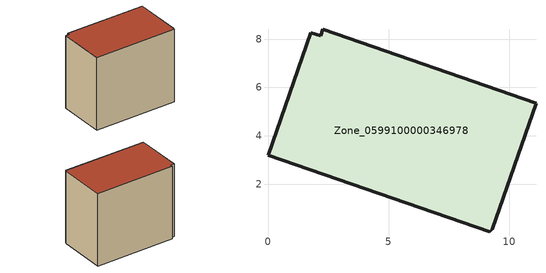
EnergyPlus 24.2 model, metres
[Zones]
Zone_0599100000346978
 floor ground (C_G): 9.28,0.14 9.19,0.01 0,3.19 1.77,8.28 2.18,8.14 2.28,8.42 11.1,5.35 z0
 wall outside (C_F): 11.1,5.35 2.28,8.42 2.18,8.14 1.77,8.28 0,3.19 9.19,0.01 9.28,0.14 11.1,5.35 z0:8.58
 roof outside (C_R): 9.19,0.01 9.28,0.14 11.1,5.35 2.28,8.42 2.18,8.14 1.77,8.28 0,3.19 z8.58
[BUILDING]
Pand.0599100000346978: North Axis=0; Terrain=City; Loads Convergence Tolerance Value=0.04; Temperature Convergence Tolerance Value=0.4; Solar Distribution=FullExterior; Maximum Number of Warmup Days=25; Minimum Number of Warmup Days=1
[Site:Location]
Rotterdam.The.Hague.AP_ZH_NLD Design_Conditions: Latitude=51.96; Longitude=4.45; Time Zone=1; Elevation=-4.5
[SITE:GROUNDTEMPERATURE:BUILDINGSURFACE]
18, 18, 18, 18, 18, 18, 18, 18, 18, 18, 18, 18
[MATERIAL] Thermal Absorptance=0.9; Solar Absorptance=0.7; Visible Absorptance=0.7
Name | Roughness | Thickness | Conductivity | Density | Specific Heat
G.TC.1992-2005 | MediumSmooth | 0.15 | 0.06 | 540 | 1210
F.TC.1992-2005 | Rough | 0.3 | 0.12 | 1920 | 840
R.TC.1992-2005 | MediumRough | 0.2 | 0.08 | 1500 | 1000
[CONSTRUCTION]
C_G: G.TC.1992-2005
C_F: F.TC.1992-2005
C_R: R.TC.1992-2005
[ZONE]
Zone_0599100000346978: Type=1; Multiplier=1; Ceiling Height=Autocalculate; Volume=Autocalculate; Floor Area=autocalculate; Part of Total Floor Area=Yes
[ZONEINFILTRATION:DESIGNFLOWRATE]
Infil_Zone_0599100000346978: Zone or ZoneList or Space or SpaceList=Zone_0599100000346978; Schedule=AlwaysOn; Design Flow Rate Calculation Method=Flow/Area; Flow Rate per Floor Area=0.0015; Constant Term Coefficient=1; Temperature Term Coefficient=0; Velocity Term Coefficient=0; Velocity Squared Term Coefficient=0
[HVACTEMPLATE:ZONE:IDEALLOADSAIRSYSTEM]
Zone_0599100000346978: Maximum Heating Supply Air Temperature=50; Minimum Cooling Supply Air Temperature=13; Maximum Heating Supply Air Humidity Ratio=0.0156; Minimum Cooling Supply Air Humidity Ratio=0.0077; Heating Limit=NoLimit; Cooling Limit=NoLimit; Dehumidification Control Type=ConstantSensibleHeatRatio; Cooling Sensible Heat Ratio=0.7; Dehumidification Setpoint=60; Humidification Control Type=None; Humidification Setpoint=30; Outdoor Air Method=None; Outdoor Air Flow Rate per Person=0.00944; Outdoor Air Flow Rate per Zone Floor Area=0; Outdoor Air Flow Rate per Zone=0; Demand Controlled Ventilation Type=None; Outdoor Air Economizer Type=NoEconomizer; Heat Recovery Type=None; Sensible Heat Recovery Effectiveness=0.7; Latent Heat Recovery Effectiveness=0.65
[ZONECONTROL:THERMOSTAT]
ThermostatControl_Zone_0599100000346978: Zone or ZoneList=Zone_0599100000346978; Control Type Schedule=DualSetpointControlType; Control 1=Thermostat_Zone_0599100000346978; Temperature Difference Between Cutout And Setpoint=0
[THERMOSTATSETPOINT:DUALSETPOINT]
Thermostat_Zone_0599100000346978: Heating Setpoint Temperature Schedule=HeatingSetpoint_Zone_0599100000346978; Cooling Setpoint Temperature Schedule=CoolingSetpoint_Zone_0599100000346978
[SCHEDULE:COMPACT]
HeatingSetpoint_Zone_0599100000346978: Through: 12/31, For: AllDays, Until: 24:00, 21
CoolingSetpoint_Zone_0599100000346978: Through: 12/31, For: AllDays, Until: 24:00, 24
DualSetpointControlType: Through: 12/31, For: AllDays, Until: 24:00, 4
AlwaysOn: Through: 12/31, For: AllDays, Until: 24:00, 1
